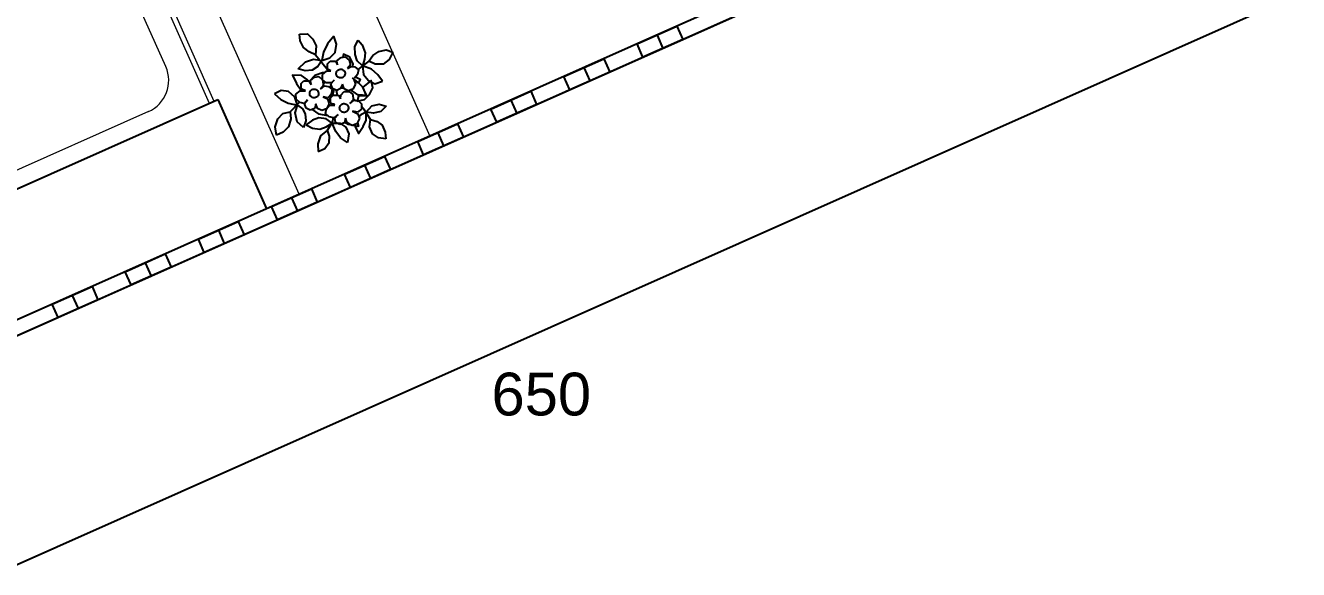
# Model space of a CAD drawing. Header units: inches. Extents: x -422522 to 22891, y -2973 to 414515.
# Drawn here: x 7956.5 to 8403.2, y 9696.3 to 9887.3 of the extents above; entities that cross this region are included whole.
import ezdxf

# ---------------------------------------------------------------- set-up
doc = ezdxf.new("R2010")
doc.units = ezdxf.units.IN
doc.header["$MEASUREMENT"] = 0
doc.layers.get('0').update_dxf_attribs({"lineweight": 25})
doc.layers.add('ARREDAMENTO', color=8, linetype='Continuous', lineweight=18)
doc.layers.add('QUOTE', color=6, linetype='Continuous', lineweight=9)
doc.styles.get("Standard").update_dxf_attribs({"font": 'Arial.ttf'})
doc.dimstyles.get("Standard").update_dxf_attribs({"dimtxt": 15, "dimasz": 10, "dimexe": 10, "dimexo": 10, "dimgap": 5, "dimtad": 2, "dimtih": 1, "dimtoh": 1, "dimdec": 0, "dimzin": 0, "dimdsep": 46, "dimtxsty": 'Standard', "dimblk": 'OBLIQUE', "dimblk1": 'OBLIQUE', "dimblk2": 'OBLIQUE', "dimcen": 0.09, "dimdle": 10, "dimadec": 0, "dimazin": 0, "dimtfac": 1, "dimtdec": 0, "dimtofl": 0, "dimtmove": 0, "dimatfit": 3, "dimldrblk": 'OBLIQUE', "dimfxl": 1, "dimtolj": 1, "dimtzin": 0, "dimarcsym": 0})

# ---------------------------------------------------------------- blocks, each defined once
blk = doc.blocks.new('vasca')
at = {"layer": 'ARREDAMENTO'}
for p, q in [((11001.47, 4427.4), (11207.6, 4427.4)), ((11001.47, 4427.4), (11207.6, 4427.4)), ((11207.6, 4427.4), (11215.6, 4427.4)), ((11207.6, 4427.4), (11215.6, 4427.4)), ((10999.47, 4312.54), (10999.47, 4425.4)), ((10999.47, 4312.54), (10999.47, 4425.4)), ((11000.97, 4312.54), (11000.97, 4424.4)), ((11002.47, 4425.9), (11207.6, 4425.9)), ((11207.6, 4425.9), (11214.6, 4425.9)), ((11216.1, 4424.4), (11216.1, 4312.54)), ((11217.6, 4425.4), (11217.6, 4312.54)), ((11217.6, 4425.4), (11217.6, 4312.54)), ((11016.47, 4420.4), (11198.85, 4420.4)), ((11006.47, 4327.54), (11006.47, 4410.4)), ((11208.85, 4327.54), (11208.85, 4410.4)), ((11198.85, 4317.54), (11016.47, 4317.54))]:
    blk.add_line(p, q, dxfattribs=at)
for radius in [4.62, 2.82]:
    blk.add_circle((11107.57, 4328.92), radius, dxfattribs=at)
for centre, radius, start, end in [((11001.47, 4425.4), 2, 90, 180), ((11001.47, 4425.4), 2, 90, 180), ((11215.6, 4425.4), 2, 0, 90), ((11215.6, 4425.4), 2, 0, 90), ((11002.47, 4424.4), 1.5, 90, 180), ((11214.6, 4424.4), 1.5, 0, 90), ((11016.47, 4410.4), 10, 90, 180), ((11198.85, 4410.4), 10, 0, 90), ((11016.47, 4327.54), 10, 180, 270), ((11198.85, 4327.54), 10, 270, 0)]:
    blk.add_arc(centre, radius, start, end, dxfattribs=at)
blk = doc.blocks.new('_Oblique')
at = {"color": 0, "linetype": 'ByBlock', "lineweight": -2}
blk.add_line((-0.5, -0.5), (0.5, 0.5), dxfattribs=at)
blk = doc.blocks.new('*D95')
at = {"layer": 'Defpoints', "color": 0, "transparency": 16777216}
for p in [(8396.24, 9975.43), (8426.04, 9908.49), (7802.7, 9711.17)]:
    blk.add_point(p, dxfattribs=at)
at = {"layer": 'QUOTE', "color": 0, "lineweight": -2, "transparency": 16777216}
for p, q in [((8400.3, 9966.3), (8430.11, 9899.35)), ((7823.37, 9640.16), (8435.18, 9912.55)), ((7806.77, 9702.04), (7836.57, 9635.09))]:
    blk.add_line(p, q, dxfattribs=at)
at = {"layer": 'QUOTE', "color": 0, "lineweight": -2, "transparency": 16777216, "xscale": 10, "yscale": 10, "zscale": 10}
for p, rotation in [((8426.04, 9908.49), 23.99999999997978), ((7832.5, 9644.23), 203.9999999999798)]:
    blk.add_blockref('_Oblique', p, dxfattribs=dict(at, rotation=rotation))
at = {"layer": 'QUOTE', "color": 0, "transparency": 16777216, "insert": (8137.54, 9757.79), "char_height": 15, "attachment_point": 5}
blk.add_mtext('\\A1;650', dxfattribs=at)

msp = doc.modelspace()

# ---------------------------------------------------------------- linework, layer by layer
for p, q in [((8396.24, 9975.43), (7802.43, 9711.05)), ((8313.39, 9944.13), (8185.13, 9887.03)), ((8185.13, 9887.03), (8056.87, 9829.92)), ((8178.14, 9883.91), (8180.21, 9879.25)), ((8152.48, 9872.49), (8154.56, 9867.83)), ((7783.26, 9754.11), (8024.04, 9861.31)), ((8024.04, 9861.31), (8041.13, 9822.92)), ((8126.83, 9861.07), (8128.91, 9856.41)), ((8101.18, 9849.65), (8103.25, 9844.99)), ((8075.53, 9838.23), (8077.6, 9833.57)), ((8056.87, 9829.92), (7800.58, 9715.94)), ((8049.88, 9826.81), (8051.95, 9822.15)), ((8024.22, 9815.39), (8026.3, 9810.72)), ((7998.57, 9803.97), (8000.65, 9799.3)), ((7972.92, 9792.55), (7975, 9787.88))]:
    msp.add_line(p, q)
msp.add_lwpolyline([(7933.83, 10546.94), (8107.45, 10624.05), (8396.24, 9975.43), (7802.43, 9711.05)])
for points in [[(8171.14, 9880.8), (8185.13, 9887.03), (8187.21, 9882.36), (8173.22, 9876.14)], [(8145.49, 9869.38), (8159.48, 9875.61), (8161.56, 9870.94), (8147.56, 9864.71)], [(8119.83, 9857.96), (8133.83, 9864.19), (8135.9, 9859.52), (8121.91, 9853.29)], [(8094.18, 9846.54), (8108.17, 9852.77), (8110.25, 9848.1), (8096.26, 9841.87)], [(8068.53, 9835.11), (8082.52, 9841.34), (8084.6, 9836.68), (8070.61, 9830.45)], [(8042.88, 9823.69), (8056.87, 9829.92), (8058.95, 9825.26), (8044.96, 9819.03)], [(8017.23, 9812.27), (8031.22, 9818.5), (8033.3, 9813.84), (8019.3, 9807.61)], [(7991.58, 9800.85), (8005.57, 9807.08), (8007.64, 9802.42), (7993.65, 9796.19)], [(7965.92, 9789.43), (7979.92, 9795.66), (7981.99, 9791), (7968, 9784.77)]]:
    msp.add_lwpolyline(points, close=True)
at = {"layer": 'ARREDAMENTO', "linetype": 'Continuous', "lineweight": -3}
for p, q in [((8062.56, 9873.77), (8063.47, 9874.7)), ((8062.58, 9871.94), (8062.56, 9873.77)), ((8063.47, 9874.7), (8065.3, 9874.72)), ((8065.3, 9874.72), (8066.05, 9873.44)), ((8065.85, 9874.9), (8067.31, 9876.02)), ((8066.05, 9873.44), (8065.85, 9874.9)), ((8067.31, 9876.02), (8068.77, 9876.22)), ((8068.77, 9876.22), (8070.07, 9875.13)), ((8070.63, 9873.48), (8069.55, 9872.19)), ((8069.55, 9872.19), (8070.82, 9872.94)), ((8070.07, 9875.13), (8070.63, 9873.48)), ((8070.82, 9872.94), (8072.11, 9872.77)), ((8072.11, 9872.77), (8073.4, 9871.68)), ((8053.27, 9866.89), (8054.18, 9867.82)), ((8054.18, 9867.82), (8056.01, 9867.84)), ((8056.01, 9867.84), (8056.76, 9866.56)), ((8056.56, 9868.02), (8058.02, 9869.14)), ((8056.76, 9866.56), (8056.56, 9868.02)), ((8058.02, 9869.14), (8059.48, 9869.34)), ((8059.48, 9869.34), (8060.78, 9868.25)), ((8060.76, 9870.08), (8062.22, 9871.2)), ((8060.78, 9868.25), (8060.76, 9870.08)), ((8062.07, 9867.16), (8060.78, 9868.25)), ((8060.78, 9868.25), (8061.17, 9866.24)), ((8062.22, 9871.2), (8063.68, 9871.4)), ((8063.68, 9871.4), (8062.58, 9871.94)), ((8063.73, 9866.81), (8064.82, 9868.11)), ((8064.82, 9868.11), (8063.91, 9867.18)), ((8071.78, 9868.36), (8072.35, 9866.71)), ((8073.05, 9870.02), (8071.96, 9868.73)), ((8073.4, 9871.68), (8073.05, 9870.02)), ((8051.47, 9863.2), (8052.93, 9864.32)), ((8051.49, 9861.37), (8051.47, 9863.2)), ((8052.93, 9864.32), (8054.76, 9864.34)), ((8053.29, 9865.06), (8053.27, 9866.89)), ((8054.76, 9864.34), (8053.29, 9865.06)), ((8061.17, 9866.24), (8060.08, 9864.94)), ((8060.08, 9864.94), (8061.53, 9866.06)), ((8061.53, 9866.06), (8062.82, 9865.89)), ((8063.91, 9867.18), (8062.07, 9867.16)), ((8063.76, 9863.14), (8062.68, 9861.85)), ((8062.82, 9865.89), (8064.11, 9864.8)), ((8064.29, 9865.17), (8063.73, 9866.81)), ((8064.11, 9864.8), (8063.76, 9863.14)), ((8065.77, 9864.45), (8064.29, 9865.17)), ((8067.05, 9865.19), (8065.77, 9864.45)), ((8067.77, 9866.67), (8067.05, 9865.19)), ((8067.25, 9862.81), (8068.34, 9864.11)), ((8068.33, 9865.02), (8067.77, 9866.67)), ((8069.81, 9864.3), (8068.33, 9865.02)), ((8068.34, 9864.11), (8070.17, 9864.12)), ((8071.45, 9864.87), (8069.81, 9864.3)), ((8070.17, 9864.12), (8071.47, 9863.04)), ((8072.35, 9866.71), (8071.45, 9864.87)), ((8052.79, 9860.28), (8051.49, 9861.37)), ((8054.44, 9859.93), (8052.79, 9860.28)), ((8054.44, 9859.93), (8055.53, 9861.23)), ((8055.53, 9861.23), (8054.44, 9859.93)), ((8055.01, 9858.29), (8054.44, 9859.93)), ((8058.48, 9859.79), (8058.13, 9858.13)), ((8059.04, 9858.14), (8058.48, 9859.79)), ((8062.68, 9861.85), (8061.02, 9862.2)), ((8061.02, 9862.2), (8062.5, 9861.48)), ((8063.06, 9859.83), (8062.16, 9857.99)), ((8062.16, 9857.99), (8063.25, 9859.29)), ((8062.5, 9861.48), (8063.06, 9859.83)), ((8063.25, 9859.29), (8065.09, 9859.3)), ((8063.59, 9861.86), (8064.5, 9862.78)), ((8063.61, 9860.02), (8063.59, 9861.86)), ((8065.09, 9859.3), (8063.61, 9860.02)), ((8064.5, 9862.78), (8066.34, 9862.8)), ((8066.34, 9862.8), (8067.08, 9861.53)), ((8067.08, 9861.53), (8067.25, 9862.81)), ((8071.49, 9861.2), (8070.4, 9859.91)), ((8070.4, 9859.91), (8071.86, 9861.02)), ((8071.47, 9863.04), (8071.49, 9861.2)), ((8071.86, 9861.02), (8073.51, 9860.67)), ((8073.51, 9860.67), (8074.44, 9859.76)), ((8074.44, 9859.76), (8074.45, 9857.93)), ((8056.48, 9857.57), (8055.01, 9858.29)), ((8058.13, 9858.13), (8056.48, 9857.57)), ((8060.52, 9857.42), (8059.04, 9858.14)), ((8062.16, 9857.99), (8060.52, 9857.42)), ((8061.81, 9856.34), (8062.16, 9857.99)), ((8063.11, 9855.25), (8061.81, 9856.34)), ((8064.76, 9854.9), (8063.11, 9855.25)), ((8066.22, 9856.01), (8064.76, 9854.9)), ((8065.13, 9854.72), (8066.22, 9856.01)), ((8065.33, 9853.25), (8065.13, 9854.72)), ((8068.8, 9854.75), (8068.45, 9853.1)), ((8069.37, 9853.11), (8068.8, 9854.75)), ((8073, 9856.81), (8071.34, 9857.16)), ((8071.34, 9857.16), (8073.19, 9856.27)), ((8073.75, 9854.62), (8072.85, 9852.78)), ((8074.45, 9857.93), (8073, 9856.81)), ((8073.19, 9856.27), (8073.75, 9854.62)), ((8066.8, 9852.53), (8065.33, 9853.25)), ((8068.45, 9853.1), (8066.8, 9852.53)), ((8071.21, 9852.21), (8069.37, 9853.11)), ((8072.85, 9852.78), (8071.21, 9852.21))]:
    msp.add_line(p, q, dxfattribs=at)
at = {"layer": 'ARREDAMENTO'}
msp.add_lwpolyline([(7979.33, 9992.51), (8025.24, 10012.95), (8098.48, 9848.45), (8052.57, 9828.01)], close=True, dxfattribs=at)
at = {"layer": 'ARREDAMENTO', "linetype": 'Continuous', "lineweight": -3}
for points in [[(8052.72, 9884.29), (8055.49, 9884.32), (8057.36, 9882.49), (8058.49, 9880.1), (8058.34, 9876.96), (8056.11, 9878.05), (8054.06, 9879.5), (8052.93, 9881.89)], [(8064.73, 9883.49), (8062.54, 9880.88), (8061.1, 9877.91), (8060.57, 9874.95), (8063.33, 9875.9), (8065.16, 9877.77), (8065.68, 9880.73)], [(8073.24, 9882.09), (8074.74, 9880.45), (8075.69, 9877.69), (8075.52, 9875.47), (8074.81, 9873.06), (8072.94, 9874.89), (8072.18, 9877.1), (8072.16, 9879.87)], [(8085.47, 9877.97), (8084.2, 9875.37), (8082, 9873.69), (8079.23, 9873.66), (8077.01, 9874.75), (8078.46, 9876.79), (8080.48, 9878.1), (8083.06, 9878.68)], [(8052.29, 9872.1), (8054.85, 9874.52), (8057.61, 9875.48), (8060.57, 9874.95), (8059.11, 9872.91), (8057.1, 9871.59), (8054.7, 9871.38)], [(8081.88, 9867.78), (8080.19, 9869.97), (8077.96, 9871.98), (8074.81, 9873.06), (8075.21, 9870.11), (8076.89, 9867.91), (8079.12, 9866.82)], [(8072.9, 9860.67), (8075.48, 9861.25), (8077.31, 9863.11), (8078.39, 9865.34), (8077.81, 9867.92), (8074.76, 9865.54), (8076.22, 9862.67), (8073.52, 9862.99)], [(8043.88, 9863.34), (8046.12, 9861.33), (8048.71, 9860.06), (8052.04, 9859.35), (8051.09, 9862.11), (8048.86, 9864.12), (8046.27, 9864.47)], [(8054.15, 9851.43), (8051.92, 9853.44), (8051.15, 9856.57), (8052.04, 9859.35), (8053.72, 9858.08), (8054.66, 9856.24), (8054.87, 9853.84)], [(8083.07, 9858.92), (8081.24, 9857.06), (8078.66, 9856.48), (8076.08, 9856.82), (8078.08, 9859.06), (8080.66, 9859.64)], [(8044.58, 9848.75), (8044.18, 9851.7), (8045.08, 9854.48), (8046.9, 9856.35), (8049.48, 9856.93), (8049.69, 9854.53), (8048.8, 9851.75), (8046.97, 9849.88)], [(8055.07, 9852.37), (8057.29, 9851.28), (8059.88, 9850.94), (8062.09, 9851.7), (8064.11, 9853.01), (8062.06, 9854.47), (8059.48, 9854.81), (8057.27, 9854.05)], [(8083, 9847.47), (8080.41, 9847.82), (8078.37, 9849.27), (8077.23, 9851.66), (8077.58, 9854.25), (8079.99, 9853.54), (8081.66, 9852.26), (8082.79, 9849.87)], [(8059.22, 9842.99), (8061.61, 9844.12), (8063.07, 9846.17), (8063.23, 9848.38), (8062.47, 9850.59), (8060.09, 9848.54), (8059.19, 9845.76)], [(8069.53, 9846.23), (8067.11, 9847.87), (8065.43, 9850.07), (8064.11, 9853.01), (8066.88, 9853.04), (8068.92, 9851.58), (8070.06, 9849.19)]]:
    msp.add_lwpolyline(points, close=True, dxfattribs=at)
for points in [[(8058.34, 9876.96), (8062.07, 9872.38), (8062.63, 9871.26)], [(8071.36, 9872.87), (8071.48, 9873.77), (8070.35, 9876.16), (8068.12, 9877.24), (8067.86, 9876.09)], [(8066.01, 9873.74), (8065.91, 9873.67)], [(8077.01, 9874.75), (8073.21, 9871.84)], [(8055.65, 9867.83), (8055.47, 9868.25), (8053.42, 9869.71), (8050.28, 9869.86), (8051.6, 9866.92), (8053.37, 9864.32)], [(8061.46, 9870.62), (8060.8, 9870.71), (8058.04, 9869.75), (8056.13, 9867.63)], [(8064.41, 9867.69), (8064.43, 9867.64)], [(8070.95, 9864.7), (8071.02, 9864.34), (8073.43, 9862.71), (8076.2, 9862.73), (8074.88, 9865.67), (8073.3, 9867.25), (8071.28, 9868.87)], [(8072.4, 9869.24), (8073.93, 9868.44), (8073.42, 9867.19), (8071.88, 9868.07)], [(8061.01, 9867.03), (8061.39, 9867.2), (8061.61, 9867.55)], [(8062.7, 9860.88), (8062.92, 9860.94), (8064.56, 9863.36), (8064.84, 9864.9)], [(8064.02, 9865.95), (8063.12, 9865.64)], [(8063.13, 9865.62), (8063.43, 9865.75)], [(8065.52, 9864.57), (8065.95, 9862.8)], [(8068.24, 9865.3), (8067.31, 9865.23), (8067.11, 9865.33)], [(8049.48, 9856.93), (8052.69, 9860.36)], [(8062.72, 9859.12), (8062.93, 9858.9)], [(8064.83, 9859.3), (8064.78, 9860.03)], [(8071.78, 9860.96), (8071.37, 9861.07)], [(8072.58, 9860.87), (8071.48, 9861.56)], [(8077.58, 9854.25), (8075.51, 9857.56), (8074.45, 9858.83)], [(8062.67, 9855.61), (8062.61, 9855.58), (8059.65, 9856.1), (8057.23, 9857.74), (8057.21, 9857.82)], [(8062.47, 9850.59), (8064.29, 9853.38), (8064.62, 9854.93)], [(8065.91, 9855.65), (8065.85, 9855.73)], [(8073.1, 9853.29), (8073.4, 9851.89), (8072.25, 9851.8), (8073.38, 9849.41), (8075.02, 9851.83), (8076.1, 9854.05), (8076.08, 9856.82), (8074.24, 9855.88), (8073.51, 9855.32)], [(8073, 9853.07), (8073.17, 9851.81), (8069.84, 9852.51), (8068.51, 9853.38)]]:
    msp.add_lwpolyline(points, dxfattribs=at)
for points in [[(8065.74, 9871.1, -0.098476), (8066.1, 9871.58, -0.098485), (8066.63, 9871.88, -0.098498), (8067.23, 9871.96, -0.098507), (8067.81, 9871.81, -0.098507), (8068.29, 9871.44, -0.098498), (8068.6, 9870.92, -0.098485), (8068.68, 9870.32, -0.098476), (8068.53, 9869.74, -0.098476), (8068.16, 9869.25, -0.098485), (8067.64, 9868.95, -0.098498), (8067.04, 9868.87, -0.098507), (8066.45, 9869.02, -0.098507), (8065.97, 9869.39, -0.098498), (8065.67, 9869.91, -0.098485), (8065.58, 9870.51, -0.098476)], [(8056.44, 9864.1, -0.098476), (8056.81, 9864.58, -0.098485), (8057.33, 9864.89, -0.098498), (8057.93, 9864.97, -0.098507), (8058.51, 9864.82, -0.098507), (8059, 9864.45, -0.098498), (8059.3, 9863.93, -0.098485), (8059.38, 9863.33, -0.098476), (8059.23, 9862.74, -0.098476), (8058.86, 9862.26, -0.098485), (8058.34, 9861.95, -0.098498), (8057.74, 9861.87, -0.098507), (8057.15, 9862.03, -0.098507), (8056.67, 9862.39, -0.098498), (8056.37, 9862.92, -0.098485), (8056.29, 9863.52, -0.098476)], [(8066.94, 9858.98, -0.098476), (8067.31, 9859.46, -0.098485), (8067.83, 9859.77, -0.098498), (8068.43, 9859.85, -0.098507), (8069.02, 9859.69, -0.098507), (8069.5, 9859.33, -0.098498), (8069.8, 9858.8, -0.098485), (8069.88, 9858.21, -0.098476), (8069.73, 9857.62, -0.098476), (8069.36, 9857.14, -0.098485), (8068.84, 9856.83, -0.098498), (8068.24, 9856.75, -0.098507), (8067.66, 9856.91, -0.098507), (8067.17, 9857.27, -0.098498), (8066.87, 9857.79, -0.098485), (8066.79, 9858.39, -0.098476)]]:
    msp.add_lwpolyline(points, format="xyb", close=True, dxfattribs=at)

# ---------------------------------------------------------------- block references
at = {"layer": 'ARREDAMENTO', "xscale": 1.2, "yscale": 1.2, "zscale": 1.2, "rotation": 24}
msp.add_blockref('vasca', (-2169.77, -342.06), dxfattribs=at)

# ---------------------------------------------------------------- dimensions: what is measured, and where the dimension line sits
at = {"layer": 'QUOTE'}
dim = msp.add_linear_dim(base=(8426.04, 9908.49), p1=(7802.7, 9711.17), p2=(8396.24, 9975.43), angle=24, dimstyle='Standard', dxfattribs=at)
dim.commit()
dim.dimension.update_dxf_attribs({"geometry": '*D95', "text_midpoint": (8137.54, 9757.79)})

doc.saveas('drawing.dxf')
